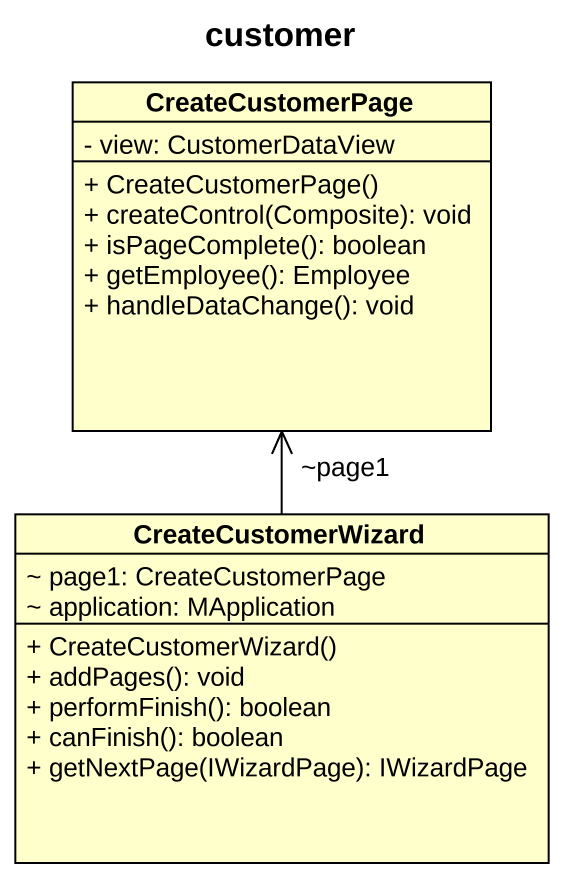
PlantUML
@startuml
title customer
hide circle
hide empty members
skinparam classAttributeIconSize 0
class CreateCustomerPage {
  - view: CustomerDataView
  + CreateCustomerPage()
  + createControl(Composite): void
  + isPageComplete(): boolean
  + getEmployee(): Employee
  + handleDataChange(): void
}
class CreateCustomerWizard {
  ~ page1: CreateCustomerPage
  ~ application: MApplication
  + CreateCustomerWizard()
  + addPages(): void
  + performFinish(): boolean
  + canFinish(): boolean
  + getNextPage(IWizardPage): IWizardPage
}
CreateCustomerWizard -up-> "~page1" CreateCustomerPage
@enduml
